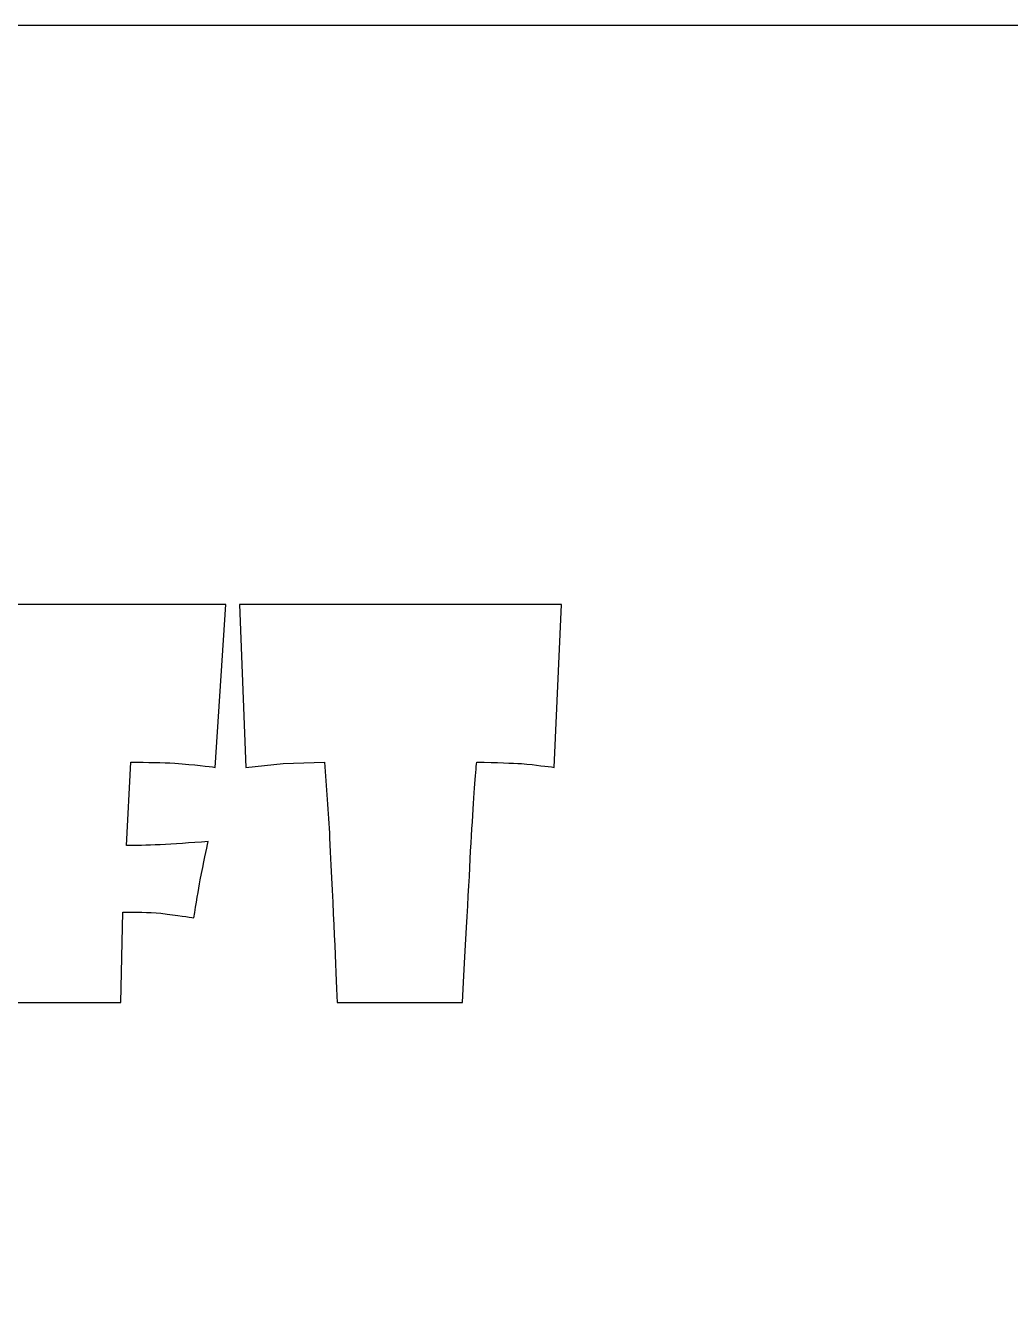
# Model space of a CAD drawing. Header units: centimetres. Extents: x -25 to 25, y -32.5 to 32.5.
# Drawn here: x 6.64 to 15.82, y 20.54 to 32.5 of the extents above; entities that cross this region are included whole.
import ezdxf

# ---------------------------------------------------------------- set-up
doc = ezdxf.new("R2010")
doc.units = ezdxf.units.CM
doc.header["$MEASUREMENT"] = 0
doc.layers.add('Capa 1', color=7, linetype='Continuous')

msp = doc.modelspace()

# ---------------------------------------------------------------- linework, layer by layer
at = {"layer": 'Capa 1', "color": 254}
msp.add_lwpolyline([(-25, -32.5), (25, -32.5), (25, 32.5), (-25, 32.5), (-25, -32.5)], close=True, dxfattribs=at)
at = {"layer": 'Capa 1', "color": 250}
for points, knots in [([(8.50202, 27.10342), (8.50202, 27.10342), (8.40306, 25.58437), (8.40306, 25.58437), (8.40306, 25.58437), (8.34368, 25.59344), (8.2175, 25.60746), (8.02535, 25.62477), (8.02535, 25.62477), (7.9099, 25.6289), (7.77383, 25.6322), (7.61631, 25.63385), (7.61631, 25.63385), (7.61631, 25.63385), (7.57508, 24.857), (7.57508, 24.857), (7.57508, 24.857), (7.74002, 24.8537), (7.99484, 24.86607), (8.33873, 24.89328), (8.33873, 24.89328), (8.32224, 24.82071), (8.2975, 24.70113), (8.26369, 24.53537), (8.26369, 24.53537), (8.24554, 24.43724), (8.22658, 24.31931), (8.20513, 24.18076), (8.20513, 24.18076), (8.1606, 24.18983), (8.05752, 24.20468), (7.89588, 24.22365), (7.89588, 24.22365), (7.7763, 24.23354), (7.65837, 24.23684), (7.54127, 24.23354), (7.54127, 24.23354), (7.54127, 24.23354), (7.5223, 23.39237), (7.5223, 23.39237), (7.5223, 23.39237), (7.5223, 23.39237), (6.16653, 23.39237), (6.16653, 23.39237), (6.16653, 23.39237), (6.16653, 23.39237), (6.09148, 25.28666), (6.09148, 25.28666), (6.09148, 25.28666), (6.07911, 25.72126), (6.04283, 26.3274), (5.98345, 27.10342), (5.98345, 27.10342), (5.98345, 27.10342), (8.50202, 27.10342), (8.50202, 27.10342)], [0, 0, 0, 0, 0.06666667, 0.06666667, 0.06666667, 0.06666667, 0.13333333, 0.13333333, 0.13333333, 0.13333333, 0.2, 0.2, 0.2, 0.2, 0.26666667, 0.26666667, 0.26666667, 0.26666667, 0.33333333, 0.33333333, 0.33333333, 0.33333333, 0.4, 0.4, 0.4, 0.4, 0.46666667, 0.46666667, 0.46666667, 0.46666667, 0.53333333, 0.53333333, 0.53333333, 0.53333333, 0.6, 0.6, 0.6, 0.6, 0.66666667, 0.66666667, 0.66666667, 0.66666667, 0.73333333, 0.73333333, 0.73333333, 0.73333333, 0.8, 0.8, 0.8, 0.8, 0.86666667, 0.86666667, 0.86666667, 0.86666667, 1, 1, 1, 1]), ([(11.63332, 27.10342), (11.63332, 27.10342), (11.56405, 25.58437), (11.56405, 25.58437), (11.56405, 25.58437), (11.50055, 25.59344), (11.39911, 25.60581), (11.25974, 25.61983), (11.25974, 25.61983), (11.17398, 25.62477), (11.0346, 25.6289), (10.84163, 25.63385), (10.84163, 25.63385), (10.83256, 25.53901), (10.81606, 25.30975), (10.79215, 24.94524), (10.79215, 24.94524), (10.77483, 24.5931), (10.74679, 24.0752), (10.70803, 23.39237), (10.70803, 23.39237), (10.70803, 23.39237), (9.54029, 23.39237), (9.54029, 23.39237), (9.54029, 23.39237), (9.52792, 23.71729), (9.50483, 24.22859), (9.47019, 24.92627), (9.47019, 24.92627), (9.45452, 25.1679), (9.43885, 25.40376), (9.42153, 25.63385), (9.42153, 25.63385), (9.42153, 25.63385), (9.03723, 25.61983), (9.03723, 25.61983), (9.03723, 25.61983), (9.03723, 25.61983), (8.68922, 25.58437), (8.68922, 25.58437), (8.68922, 25.58437), (8.68922, 25.58437), (8.62984, 27.10342), (8.62984, 27.10342), (8.62984, 27.10342), (8.62984, 27.10342), (11.63332, 27.10342), (11.63332, 27.10342)], [0, 0, 0, 0, 0.07692308, 0.07692308, 0.07692308, 0.07692308, 0.15384615, 0.15384615, 0.15384615, 0.15384615, 0.23076923, 0.23076923, 0.23076923, 0.23076923, 0.30769231, 0.30769231, 0.30769231, 0.30769231, 0.38461538, 0.38461538, 0.38461538, 0.38461538, 0.46153846, 0.46153846, 0.46153846, 0.46153846, 0.53846154, 0.53846154, 0.53846154, 0.53846154, 0.61538462, 0.61538462, 0.61538462, 0.61538462, 0.69230769, 0.69230769, 0.69230769, 0.69230769, 0.76923077, 0.76923077, 0.76923077, 0.76923077, 0.84615385, 0.84615385, 0.84615385, 0.84615385, 1, 1, 1, 1])]:
    msp.add_open_spline(points, degree=3, knots=knots, dxfattribs=at)

doc.saveas('drawing.dxf')
